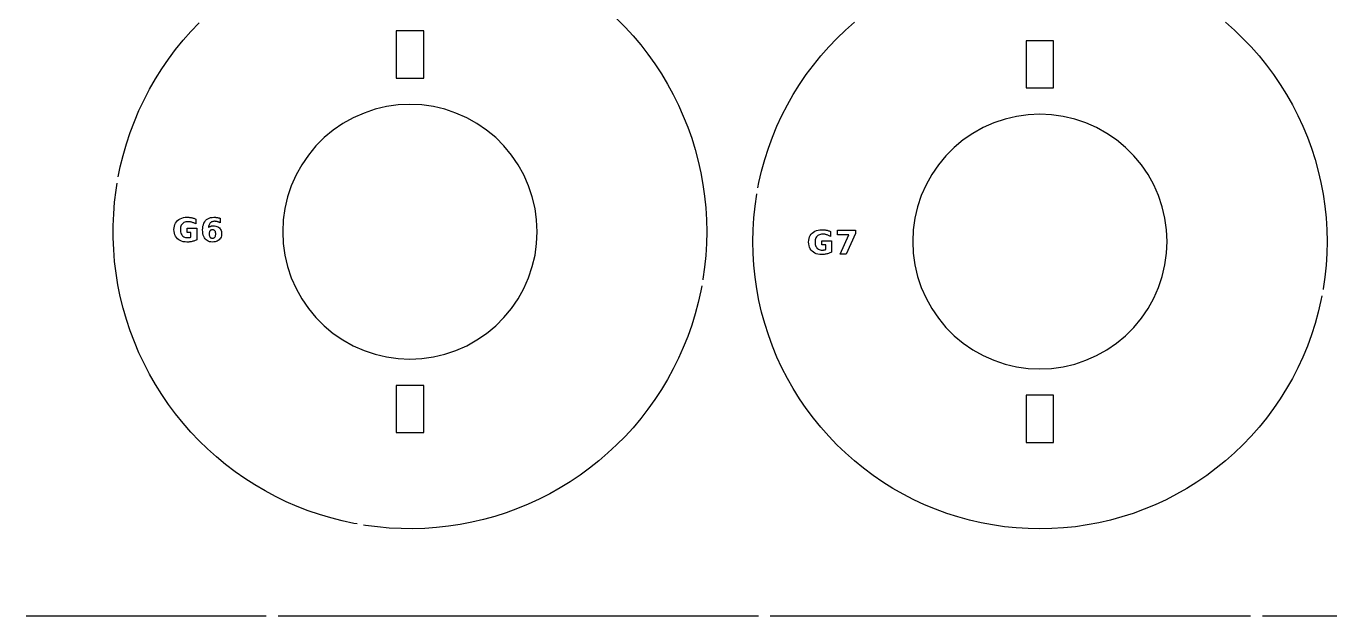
# Model space of a CAD drawing. Header units: millimetres. Extents: x 0 to 300, y 9 to 290.
# Drawn here: x 0 to 132.5, y 150 to 209.9 of the extents above; entities that cross this region are included whole.
import ezdxf

# ---------------------------------------------------------------- set-up
doc = ezdxf.new("R2010")
doc.units = ezdxf.units.MM
doc.layers.add('CUT', color=1, linetype='CONTINUOUS')
doc.layers.add('ENGRAVE', color=5, linetype='CONTINUOUS')

msp = doc.modelspace()

# ---------------------------------------------------------------- linework, layer by layer
at = {"layer": 'CUT', "color": 1}
for points in [[(59.9991, 210.6391), (60.8481, 209.7816), (61.662, 208.8908), (62.4397, 207.9682), (63.1799, 207.0152), (63.8813, 206.0333), (64.5429, 205.0242), (65.1635, 203.9894), (65.7423, 202.9306), (66.2782, 201.8495), (66.7705, 200.7478), (67.2183, 199.6273), (67.6209, 198.4898), (67.9777, 197.3371), (68.288, 196.171), (68.5515, 194.9935), (68.7676, 193.8064), (68.9361, 192.6115), (69.0566, 191.4109), (69.129, 190.2064), (69.1531, 189), (69.129, 187.7936), (69.0566, 186.5891), (68.9361, 185.3885), (68.7676, 184.1936), (68.7566, 184.133)], [(9.3714, 194.5831), (9.5744, 195.5836), (9.8613, 196.7556), (10.195, 197.9152), (10.5747, 199.0606), (11, 200.1898), (11.4701, 201.3011), (11.9843, 202.3927), (12.5418, 203.4629), (13.1416, 204.5099), (13.7829, 205.5321), (14.4645, 206.5278), (15.1854, 207.4954), (15.9445, 208.4334), (16.7405, 209.3403), (17.5721, 210.2146)], [(74.3555, 193.4731), (74.452, 193.9859), (74.7238, 195.1605), (75.0439, 196.3229), (75.4117, 197.4711), (75.8266, 198.6031), (76.288, 199.717), (76.795, 200.8108), (77.3468, 201.8828), (77.9425, 202.9311), (78.5809, 203.9538), (79.261, 204.9493), (79.9817, 205.9158), (80.7418, 206.8518), (81.5398, 207.7555), (82.3746, 208.6254), (83.2445, 209.4602), (84.1482, 210.2582)], [(121.8518, 210.2582), (122.7555, 209.4602), (123.6254, 208.6254), (124.4602, 207.7555), (125.2582, 206.8518), (126.0183, 205.9158), (126.739, 204.9493), (127.4191, 203.9538), (128.0575, 202.9311), (128.6532, 201.8828), (129.205, 200.8108), (129.712, 199.717), (130.1734, 198.6031), (130.5883, 197.4711), (130.9561, 196.3229), (131.2762, 195.1605), (131.548, 193.9859), (131.7709, 192.801), (131.9448, 191.608), (132.0691, 190.4087), (132.1438, 189.2054), (132.1688, 188), (132.1438, 186.7946), (132.0691, 185.5913), (131.9448, 184.392), (131.7709, 183.199), (131.7592, 183.1364)], [(33.6519, 159.33), (33.3025, 159.39), (32.1223, 159.6417), (30.9532, 159.9404), (29.797, 160.2856), (28.6555, 160.6768), (27.5306, 161.1134), (26.4241, 161.5946), (25.3376, 162.1197), (24.2731, 162.6878), (23.2322, 163.2981), (22.2165, 163.9496), (21.2277, 164.6411), (20.2673, 165.3717), (19.3369, 166.1401), (18.4381, 166.9451), (17.5721, 167.7854), (16.7405, 168.6597), (15.9445, 169.5666), (15.1854, 170.5046), (14.4645, 171.4722), (13.7829, 172.4679), (13.1416, 173.4901), (12.5418, 174.5371), (11.9843, 175.6073), (11.4701, 176.6989), (11, 177.8102), (10.5747, 178.9394), (10.195, 180.0848), (9.8613, 181.2444), (9.5744, 182.4164), (9.3345, 183.599), (9.1422, 184.7902), (8.9977, 185.9882), (8.9012, 187.191), (8.8529, 188.3967), (8.8529, 189.6033), (8.9012, 190.809), (8.9977, 192.0118), (9.1422, 193.2098), (9.2605, 193.9427)], [(131.6389, 182.4976), (131.548, 182.0141), (131.2762, 180.8395), (130.9561, 179.6771), (130.5883, 178.5289), (130.1734, 177.3969), (129.712, 176.283), (129.205, 175.1892), (128.6532, 174.1172), (128.0575, 173.0689), (127.4191, 172.0462), (126.739, 171.0507), (126.0183, 170.0842), (125.2582, 169.1482), (124.4602, 168.2445), (123.6254, 167.3746), (122.7555, 166.5398), (121.8518, 165.7418), (120.9158, 164.9817), (119.9493, 164.261), (118.9538, 163.5809), (117.9311, 162.9425), (116.8828, 162.3468), (115.8108, 161.795), (114.717, 161.288), (113.6031, 160.8266), (112.4711, 160.4117), (111.3229, 160.0439), (110.1605, 159.7238), (108.9859, 159.452), (107.801, 159.2291), (106.608, 159.0552), (105.4087, 158.9309), (104.2054, 158.8562), (103, 158.8312), (101.7946, 158.8562), (100.5913, 158.9309), (99.392, 159.0552), (98.199, 159.2291), (97.0141, 159.452), (95.8395, 159.7238), (94.6771, 160.0439), (93.5289, 160.4117), (92.3969, 160.8266), (91.283, 161.288), (90.1892, 161.795), (89.1172, 162.3468), (88.0689, 162.9425), (87.0462, 163.5809), (86.0507, 164.261), (85.0842, 164.9817), (84.1482, 165.7418), (83.2445, 166.5398), (82.3746, 167.3746), (81.5398, 168.2445), (80.7418, 169.1482), (79.9817, 170.0842), (79.261, 171.0507), (78.5809, 172.0462), (77.9425, 173.0689), (77.3468, 174.1172), (76.795, 175.1892), (76.288, 176.283), (75.8266, 177.3969), (75.4117, 178.5289), (75.0439, 179.6771), (74.7238, 180.8395), (74.452, 182.0141), (74.2291, 183.199), (74.0552, 184.392), (73.9309, 185.5913), (73.8562, 186.7946), (73.8312, 188), (73.8562, 189.2054), (73.9309, 190.4087), (74.0552, 191.608), (74.2291, 192.801), (74.2353, 192.8343)], [(68.6401, 183.4935), (68.5515, 183.0065), (68.288, 181.829), (67.9777, 180.6629), (67.6209, 179.5102), (67.2183, 178.3727), (66.7705, 177.2522), (66.2782, 176.1505), (65.7423, 175.0694), (65.1635, 174.0106), (64.5429, 172.9758), (63.8813, 171.9667), (63.1799, 170.9848), (62.4397, 170.0318), (61.662, 169.1092), (60.8481, 168.2184), (59.9991, 167.3609), (59.1165, 166.5381), (58.2017, 165.7512), (57.2562, 165.0016), (56.2814, 164.2904), (55.2789, 163.6187), (54.2504, 162.9878), (53.1975, 162.3984), (52.1218, 161.8517), (51.0251, 161.3484), (49.9091, 160.8894), (48.7757, 160.4755), (47.6266, 160.1072), (46.4637, 159.7852), (45.2889, 159.51), (44.1039, 159.282), (42.9108, 159.1016), (41.7115, 158.969), (40.5078, 158.8846), (39.3017, 158.8484), (38.0951, 158.8604), (36.8899, 158.9208), (35.6882, 159.0293), (34.4917, 159.1858), (34.2925, 159.22)], [(0, 150), (24.4, 150)], [(25.6, 150), (74.4, 150)], [(75.6, 150), (124.4, 150)], [(125.6, 150), (174.4, 150)]]:
    msp.add_lwpolyline(points, dxfattribs=at)
for points in [[(37.605, 207.0714), (37.605, 205.1429), (37.605, 204.605), (40.395, 204.605), (40.395, 205.1786), (40.395, 207.2143), (40.395, 208.8571), (40.395, 209.395), (37.605, 209.395), (37.605, 208.8214), (37.605, 207.0714)], [(101.605, 206.6429), (101.605, 204.2857), (101.605, 203.605), (104.395, 203.605), (104.395, 204.3214), (104.395, 206.7857), (104.395, 207.7143), (104.395, 208.395), (101.605, 208.395), (101.605, 207.6786), (101.605, 206.6429)], [(51.7048, 191.3749), (51.4315, 192.5371), (51.0521, 193.669), (50.5699, 194.7611), (49.989, 195.8041), (49.3143, 196.789), (48.5516, 197.7075), (47.7075, 198.5516), (46.789, 199.3143), (45.8041, 199.989), (44.7611, 200.5699), (43.669, 201.0521), (42.5371, 201.4315), (41.3749, 201.7048), (40.1926, 201.8698), (39, 201.9249), (37.8074, 201.8698), (36.6251, 201.7048), (35.4629, 201.4315), (34.331, 201.0521), (33.2389, 200.5699), (32.1959, 199.989), (31.211, 199.3143), (30.2925, 198.5516), (29.4484, 197.7075), (28.6857, 196.789), (28.011, 195.8041), (27.4301, 194.7611), (26.9479, 193.669), (26.5685, 192.5371), (26.2952, 191.3749), (26.1302, 190.1926), (26.0751, 189), (26.1302, 187.8074), (26.2952, 186.6251), (26.5685, 185.4629), (26.9479, 184.331), (27.4301, 183.2389), (28.011, 182.1959), (28.6857, 181.211), (29.4484, 180.2925), (30.2925, 179.4484), (31.211, 178.6857), (32.1959, 178.011), (33.2389, 177.4301), (34.331, 176.9479), (35.4629, 176.5685), (36.6251, 176.2952), (37.8074, 176.1302), (39, 176.0751), (40.1926, 176.1302), (41.3749, 176.2952), (42.5371, 176.5685), (43.669, 176.9479), (44.7611, 177.4301), (45.8041, 178.011), (46.789, 178.6857), (47.7075, 179.4484), (48.5516, 180.2925), (49.3143, 181.211), (49.989, 182.1959), (50.5699, 183.2389), (51.0521, 184.331), (51.4315, 185.4629), (51.7048, 186.6251), (51.8698, 187.8074), (51.9249, 189), (51.8698, 190.1926), (51.7048, 191.3749)], [(115.7048, 190.3749), (115.4315, 191.5371), (115.0521, 192.669), (114.5699, 193.7611), (113.989, 194.8041), (113.3143, 195.789), (112.5516, 196.7075), (111.7075, 197.5516), (110.789, 198.3143), (109.8041, 198.989), (108.7611, 199.5699), (107.669, 200.0521), (106.5371, 200.4315), (105.3749, 200.7048), (104.1926, 200.8698), (103, 200.9249), (101.8074, 200.8698), (100.6251, 200.7048), (99.4629, 200.4315), (98.331, 200.0521), (97.2389, 199.5699), (96.1959, 198.989), (95.211, 198.3143), (94.2925, 197.5516), (93.4484, 196.7075), (92.6857, 195.789), (92.011, 194.8041), (91.4301, 193.7611), (90.9479, 192.669), (90.5685, 191.5371), (90.2952, 190.3749), (90.1302, 189.1926), (90.0751, 188), (90.1302, 186.8074), (90.2952, 185.6251), (90.5685, 184.4629), (90.9479, 183.331), (91.4301, 182.2389), (92.011, 181.1959), (92.6857, 180.211), (93.4484, 179.2925), (94.2925, 178.4484), (95.211, 177.6857), (96.1959, 177.011), (97.2389, 176.4301), (98.331, 175.9479), (99.4629, 175.5685), (100.6251, 175.2952), (101.8074, 175.1302), (103, 175.0751), (104.1926, 175.1302), (105.3749, 175.2952), (106.5371, 175.5685), (107.669, 175.9479), (108.7611, 176.4301), (109.8041, 177.011), (110.789, 177.6857), (111.7075, 178.4484), (112.5516, 179.2925), (113.3143, 180.211), (113.989, 181.1959), (114.5699, 182.2389), (115.0521, 183.331), (115.4315, 184.4629), (115.7048, 185.6251), (115.8698, 186.8074), (115.9249, 188), (115.8698, 189.1926), (115.7048, 190.3749)], [(37.605, 172.8214), (37.605, 169.1429), (37.605, 168.605), (40.395, 168.605), (40.395, 169.1786), (40.395, 172.8571), (40.395, 173.395), (37.605, 173.395), (37.605, 172.8214)], [(101.605, 171.6786), (101.605, 168.2857), (101.605, 167.605), (104.395, 167.605), (104.395, 168.3214), (104.395, 171.7143), (104.395, 172.395), (101.605, 172.395), (101.605, 171.6786)]]:
    msp.add_lwpolyline(points, close=True, dxfattribs=at)
at = {"layer": 'ENGRAVE', "color": 5}
for points in [[(17.2702, 188.1428), (17.1906, 188.1096), (17.1099, 188.0795), (17.0283, 188.0526), (16.9457, 188.0289), (16.8621, 188.0083), (16.7776, 187.9909), (16.6921, 187.9766), (16.6058, 187.9656), (16.5185, 187.9576), (16.4304, 187.9529), (16.3413, 187.9513), (16.146, 187.9607), (15.9646, 187.989), (15.7973, 188.0362), (15.644, 188.1021), (15.5047, 188.187), (15.3794, 188.2907), (15.271, 188.4105), (15.1823, 188.5438), (15.1133, 188.6905), (15.064, 188.8506), (15.0344, 189.0241), (15.0246, 189.2111), (15.0346, 189.4), (15.0647, 189.5749), (15.1149, 189.736), (15.1852, 189.8831), (15.2755, 190.0163), (15.3859, 190.1356), (15.5138, 190.2385), (15.6564, 190.3227), (15.814, 190.3882), (15.9863, 190.435), (16.1735, 190.4631), (16.3755, 190.4725), (16.4558, 190.4712), (16.5349, 190.4674), (16.6129, 190.4611), (16.6898, 190.4522), (16.7655, 190.4408), (16.8402, 190.4269), (16.9135, 190.4105), (16.9855, 190.3916), (17.056, 190.3703), (17.1252, 190.3466), (17.1929, 190.3204), (17.2593, 190.2918), (17.2593, 189.7889), (17.1915, 189.8258), (17.1239, 189.8594), (17.0564, 189.8898), (16.9891, 189.9169), (16.9219, 189.9408), (16.8548, 189.9614), (16.7878, 189.9788), (16.7207, 189.9931), (16.6536, 190.0041), (16.5864, 190.012), (16.5192, 190.0168), (16.452, 190.0184), (16.332, 190.0126), (16.2215, 189.9951), (16.1206, 189.9661), (16.0292, 189.9254), (15.9473, 189.8731), (15.875, 189.8092), (15.8131, 189.7345), (15.7624, 189.6498), (15.723, 189.5551), (15.6949, 189.4504), (15.678, 189.3358), (15.6724, 189.2111), (15.6778, 189.0874), (15.6941, 188.9735), (15.7212, 188.8693), (15.7592, 188.7749), (15.808, 188.6902), (15.8677, 188.6154), (15.9373, 188.5512), (16.0161, 188.4987), (16.1041, 188.4579), (16.2012, 188.4287), (16.3074, 188.4112), (16.4227, 188.4054), (16.4549, 188.4058), (16.4863, 188.4068), (16.5169, 188.4085), (16.5467, 188.4108), (16.5758, 188.4139), (16.6042, 188.4176), (16.6316, 188.4221), (16.6581, 188.4273), (16.6837, 188.4333), (16.7083, 188.44), (16.732, 188.4476), (16.7547, 188.4559), (16.7547, 188.9279), (16.3722, 188.9279), (16.3722, 189.3478), (17.3488, 189.3478), (17.3488, 188.1792), (17.2702, 188.1428)], [(19.6576, 189.9392), (19.6076, 189.9604), (19.5585, 189.9795), (19.5105, 189.9965), (19.4634, 190.0113), (19.4173, 190.0241), (19.372, 190.0348), (19.3269, 190.0435), (19.2823, 190.0503), (19.238, 190.0552), (19.194, 190.0581), (19.1504, 190.0591), (19.0605, 190.0547), (18.9775, 190.0418), (18.9014, 190.0202), (18.8321, 189.99), (18.7697, 189.9511), (18.7142, 189.9036), (18.6658, 189.8476), (18.6245, 189.7833), (18.5905, 189.7106), (18.5638, 189.6295), (18.5442, 189.54), (18.5319, 189.4422), (18.5682, 189.4677), (18.6055, 189.4909), (18.6438, 189.512), (18.6831, 189.5308), (18.7234, 189.5474), (18.7647, 189.5618), (18.8071, 189.574), (18.8508, 189.584), (18.8957, 189.5917), (18.9419, 189.5973), (18.9894, 189.6006), (19.0381, 189.6017), (19.1584, 189.5956), (19.2706, 189.5775), (19.3748, 189.5472), (19.4711, 189.5048), (19.5593, 189.4502), (19.6395, 189.3836), (19.7094, 189.3072), (19.7666, 189.2232), (19.811, 189.1317), (19.8428, 189.0328), (19.8618, 188.9263), (19.8682, 188.8123), (19.8611, 188.6864), (19.8398, 188.5692), (19.8043, 188.4606), (19.7546, 188.3606), (19.6907, 188.2692), (19.6127, 188.1865), (19.5226, 188.1146), (19.423, 188.0558), (19.3136, 188.0101), (19.1945, 187.9774), (19.0658, 187.9578), (18.9274, 187.9513), (18.7755, 187.9602), (18.6355, 187.9869), (18.5073, 188.0313), (18.3911, 188.0935), (18.2867, 188.1734), (18.1942, 188.2711), (18.1149, 188.3852), (18.05, 188.5141), (17.9995, 188.6579), (17.9634, 188.8166), (17.9418, 188.9901), (17.9346, 189.1785), (17.943, 189.3721), (17.9683, 189.5513), (18.0105, 189.7162), (18.0695, 189.8668), (18.1454, 190.0031), (18.2382, 190.125), (18.3456, 190.2302), (18.4656, 190.3162), (18.5981, 190.3832), (18.7431, 190.431), (18.9006, 190.4597), (19.0707, 190.4692), (19.1263, 190.4685), (19.1813, 190.4663), (19.2359, 190.4627), (19.2899, 190.4576), (19.3433, 190.4511), (19.3962, 190.4432), (19.4487, 190.4338), (19.5011, 190.4229), (19.5533, 190.4106), (19.6052, 190.3969), (19.6571, 190.3817), (19.7087, 190.3651), (19.7087, 189.9158), (19.6576, 189.9392)], [(18.8335, 189.1862), (18.7901, 189.1714), (18.7513, 189.1507), (18.7171, 189.124), (18.6874, 189.0915), (18.6623, 189.053), (18.6417, 189.0085), (18.6257, 188.9582), (18.6143, 188.9019), (18.6075, 188.8397), (18.6052, 188.7716), (18.6075, 188.7035), (18.6143, 188.6413), (18.6257, 188.5851), (18.6417, 188.5347), (18.6623, 188.4903), (18.6874, 188.4518), (18.7171, 188.4192), (18.7513, 188.3926), (18.7901, 188.3718), (18.8335, 188.357), (18.8814, 188.3482), (18.934, 188.3452), (18.987, 188.3482), (19.0353, 188.357), (19.079, 188.3718), (19.1181, 188.3926), (19.1524, 188.4192), (19.1822, 188.4518), (19.2073, 188.4903), (19.2278, 188.5347), (19.2438, 188.5851), (19.2552, 188.6413), (19.2621, 188.7035), (19.2644, 188.7716), (19.2621, 188.8397), (19.2552, 188.9019), (19.2438, 188.9582), (19.2278, 189.0085), (19.2073, 189.053), (19.1822, 189.0915), (19.1524, 189.124), (19.1181, 189.1507), (19.079, 189.1714), (19.0353, 189.1862), (18.987, 189.1951), (18.934, 189.1981), (18.8814, 189.1951), (18.8335, 189.1862)], [(81.7487, 186.8757), (81.6691, 186.8425), (81.5885, 186.8124), (81.5069, 186.7855), (81.4243, 186.7618), (81.3407, 186.7412), (81.2561, 186.7238), (81.1707, 186.7096), (81.0843, 186.6985), (80.9971, 186.6906), (80.9089, 186.6858), (80.8199, 186.6842), (80.6245, 186.6937), (80.4432, 186.7219), (80.2758, 186.7691), (80.1225, 186.8351), (79.9832, 186.9199), (79.8579, 187.0236), (79.7495, 187.1434), (79.6608, 187.2767), (79.5918, 187.4234), (79.5425, 187.5835), (79.513, 187.757), (79.5031, 187.944), (79.5132, 188.1329), (79.5433, 188.3079), (79.5935, 188.4689), (79.6637, 188.616), (79.754, 188.7492), (79.8645, 188.8685), (79.9923, 188.9714), (80.135, 189.0557), (80.2925, 189.1212), (80.4649, 189.168), (80.652, 189.196), (80.854, 189.2054), (80.9343, 189.2041), (81.0134, 189.2003), (81.0915, 189.194), (81.1683, 189.1851), (81.2441, 189.1738), (81.3187, 189.1598), (81.3921, 189.1434), (81.464, 189.1246), (81.5346, 189.1033), (81.6037, 189.0795), (81.6715, 189.0534), (81.7378, 189.0247), (81.7378, 188.5218), (81.6701, 188.5587), (81.6025, 188.5923), (81.535, 188.6227), (81.4676, 188.6498), (81.4004, 188.6737), (81.3334, 188.6943), (81.2663, 188.7117), (81.1993, 188.726), (81.1322, 188.7371), (81.065, 188.745), (80.9978, 188.7497), (80.9305, 188.7513), (80.8105, 188.7455), (80.7, 188.7281), (80.5991, 188.699), (80.5077, 188.6583), (80.4259, 188.6061), (80.3535, 188.5422), (80.2916, 188.4674), (80.241, 188.3827), (80.2016, 188.288), (80.1734, 188.1834), (80.1565, 188.0687), (80.1509, 187.944), (80.1563, 187.8203), (80.1726, 187.7064), (80.1997, 187.6022), (80.2377, 187.5078), (80.2865, 187.4232), (80.3462, 187.3483), (80.4159, 187.2841), (80.4947, 187.2317), (80.5826, 187.1908), (80.6797, 187.1617), (80.7859, 187.1442), (80.9012, 187.1383), (80.9334, 187.1387), (80.9648, 187.1397), (80.9954, 187.1414), (81.0253, 187.1438), (81.0544, 187.1468), (81.0827, 187.1506), (81.1102, 187.155), (81.1367, 187.1602), (81.1623, 187.1662), (81.1869, 187.173), (81.2105, 187.1805), (81.2333, 187.1888), (81.2333, 187.6608), (80.8508, 187.6608), (80.8508, 188.0807), (81.8273, 188.0807), (81.8273, 186.9121), (81.7487, 186.8757)], [(84.2605, 189.1615), (84.2605, 188.8083), (83.3132, 186.7314), (82.7029, 186.7314), (83.5997, 188.7008), (82.4294, 188.7008), (82.4294, 189.1615), (84.2605, 189.1615)]]:
    msp.add_lwpolyline(points, close=True, dxfattribs=at)

doc.saveas('drawing.dxf')
